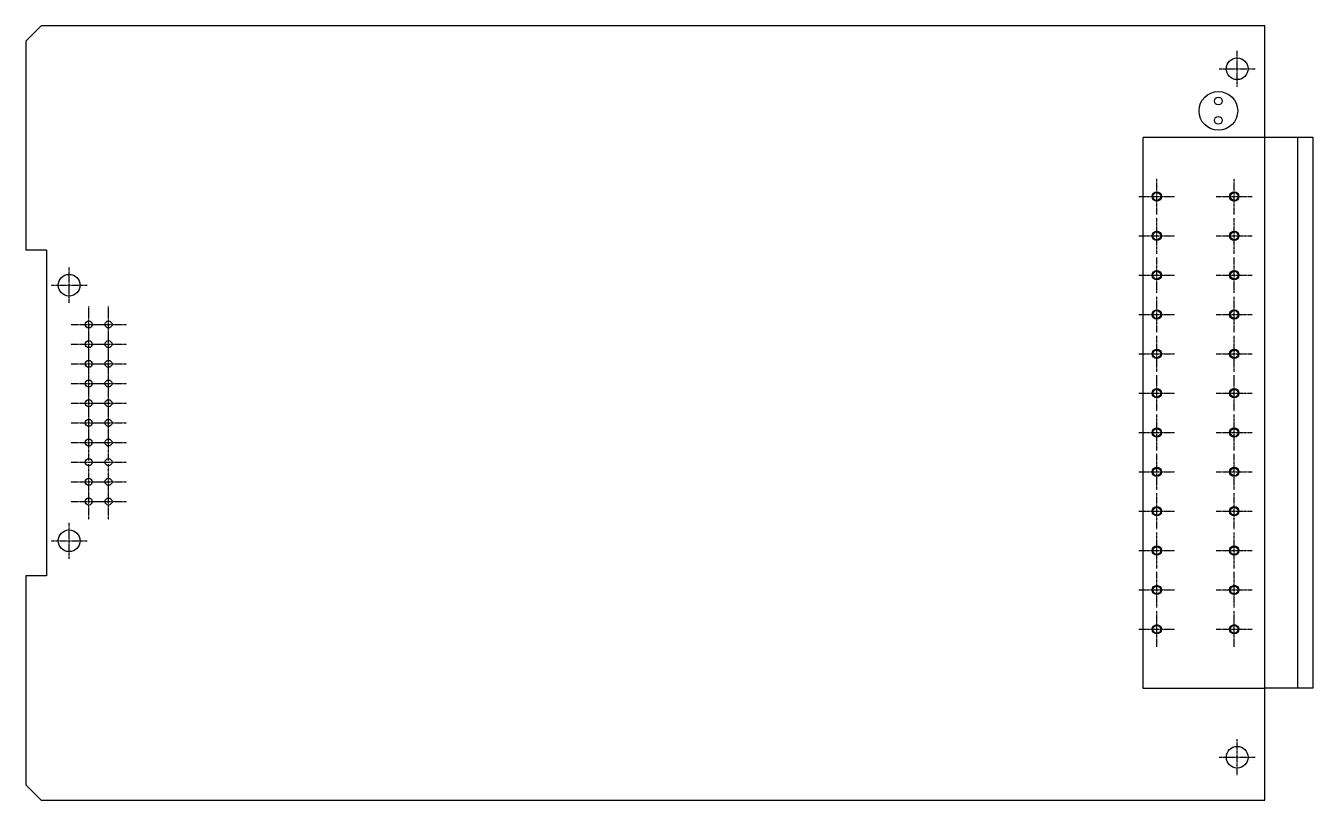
# Model space of a CAD drawing. Header units: millimetres. Extents: x -3117 to 3428, y -2025 to 1912.
import ezdxf

# ---------------------------------------------------------------- set-up
doc = ezdxf.new("R2010")
doc.units = ezdxf.units.MM
doc.header["$LTSCALE"] = 30.734
doc.linetypes.add('CENTER', pattern=[0.6, 0.375, -0.075, 0.075, -0.075])
doc.layers.get('0').update_dxf_attribs({"linetype": 'CONTINUOUS'})

msp = doc.modelspace()

# ---------------------------------------------------------------- linework, layer by layer
at = {"color": 7, "linetype": 'Continuous'}
for p, q in [((-3038.7, 1912.4), (-3117.4, 1833.7)), ((3181.8, 1912.4), (-3038.7, 1912.4)), ((3181.8, -2024.6), (3181.8, 1912.4)), ((-3117.4, 1833.7), (-3117.4, 771.4)), ((3349.3, -1455.6), (3349.3, 1344.4)), ((3428, -1455.6), (3428, 1344.4)), ((-3011.1, 771.4), (-3117.4, 771.4)), ((-3011.1, 771.4), (-3011.1, -883.7)), ((-3117.4, -883.7), (-3117.4, -1945.9)), ((-3011.1, -883.7), (-3117.4, -883.7)), ((-3117.4, -1945.9), (-3038.7, -2024.6)), ((-3038.7, -2024.6), (3181.8, -2024.6))]:
    msp.add_line(p, q, dxfattribs=at)
at = {"color": 1, "linetype": 'CENTER', "ltscale": 0.1}
for p, q in [((3041.3, 1602.2), (3041.3, 1785.6)), ((2949.6, 1693.9), (3132.9, 1693.9)), ((2632.7, 952.7), (2632.7, 1136.1)), ((3026.4, 952.7), (3026.4, 1136.1)), ((2541.1, 1044.4), (2724.4, 1044.4)), ((2934.8, 1044.4), (3118.1, 1044.4)), ((2632.7, 752.7), (2632.7, 936.1)), ((3026.4, 752.7), (3026.4, 936.1)), ((2541.1, 844.4), (2724.4, 844.4)), ((2934.8, 844.4), (3118.1, 844.4)), ((2632.7, 552.7), (2632.7, 736.1)), ((3026.4, 552.7), (3026.4, 736.1)), ((-2896.9, 501.8), (-2896.9, 685.2)), ((-2988.6, 593.5), (-2805.2, 593.5)), ((2541.1, 644.4), (2724.4, 644.4)), ((2934.8, 644.4), (3118.1, 644.4)), ((2632.7, 352.7), (2632.7, 536.1)), ((3026.4, 352.7), (3026.4, 536.1)), ((-2796.9, 302.2), (-2796.9, 485.6)), ((-2696.9, 302.2), (-2696.9, 485.6)), ((-2888.6, 393.9), (-2705.2, 393.9)), ((-2788.6, 393.9), (-2605.2, 393.9)), ((2541.1, 444.4), (2724.4, 444.4)), ((2934.8, 444.4), (3118.1, 444.4)), ((-2796.9, 202.2), (-2796.9, 385.6)), ((-2696.9, 202.2), (-2696.9, 385.6)), ((2632.7, 152.7), (2632.7, 336.1)), ((3026.4, 152.7), (3026.4, 336.1)), ((-2888.6, 293.9), (-2705.2, 293.9)), ((-2796.9, 102.2), (-2796.9, 285.6)), ((-2788.6, 293.9), (-2605.2, 293.9)), ((-2696.9, 102.2), (-2696.9, 285.6)), ((2541.1, 244.4), (2724.4, 244.4)), ((2934.8, 244.4), (3118.1, 244.4)), ((-2888.6, 193.9), (-2705.2, 193.9)), ((-2796.9, 2.2), (-2796.9, 185.6)), ((-2788.6, 193.9), (-2605.2, 193.9)), ((-2696.9, 2.2), (-2696.9, 185.6)), ((2632.7, -47.3), (2632.7, 136.1)), ((3026.4, -47.3), (3026.4, 136.1)), ((-2888.6, 93.9), (-2705.2, 93.9)), ((-2796.9, -97.8), (-2796.9, 85.6)), ((-2788.6, 93.9), (-2605.2, 93.9)), ((-2696.9, -97.8), (-2696.9, 85.6)), ((2541.1, 44.4), (2724.4, 44.4)), ((2934.8, 44.4), (3118.1, 44.4)), ((-2888.6, -6.1), (-2705.2, -6.1)), ((-2796.9, -197.8), (-2796.9, -14.4)), ((-2788.6, -6.1), (-2605.2, -6.1)), ((-2696.9, -197.8), (-2696.9, -14.4)), ((2632.7, -247.3), (2632.7, -63.9)), ((3026.4, -247.3), (3026.4, -63.9)), ((-2888.6, -106.1), (-2705.2, -106.1)), ((-2796.9, -297.8), (-2796.9, -114.4)), ((-2788.6, -106.1), (-2605.2, -106.1)), ((-2696.9, -297.8), (-2696.9, -114.4)), ((2541.1, -155.6), (2724.4, -155.6)), ((2934.8, -155.6), (3118.1, -155.6)), ((-2888.6, -206.1), (-2705.2, -206.1)), ((-2788.6, -206.1), (-2605.2, -206.1)), ((-2888.6, -306.1), (-2705.2, -306.1)), ((-2796.9, -497.8), (-2796.9, -314.4)), ((-2788.6, -306.1), (-2605.2, -306.1)), ((-2696.9, -497.8), (-2696.9, -314.4)), ((2632.7, -447.3), (2632.7, -263.9)), ((3026.4, -447.3), (3026.4, -263.9)), ((2541.1, -355.6), (2724.4, -355.6)), ((2934.8, -355.6), (3118.1, -355.6)), ((-2888.6, -406.1), (-2705.2, -406.1)), ((-2796.9, -597.8), (-2796.9, -414.4)), ((-2788.6, -406.1), (-2605.2, -406.1)), ((-2696.9, -597.8), (-2696.9, -414.4)), ((-2888.6, -506.1), (-2705.2, -506.1)), ((-2788.6, -506.1), (-2605.2, -506.1)), ((2632.7, -647.3), (2632.7, -463.9)), ((3026.4, -647.3), (3026.4, -463.9)), ((2541.1, -555.6), (2724.4, -555.6)), ((2934.8, -555.6), (3118.1, -555.6)), ((-2896.9, -797.4), (-2896.9, -614)), ((-2988.6, -705.7), (-2805.2, -705.7)), ((2632.7, -847.3), (2632.7, -663.9)), ((3026.4, -847.3), (3026.4, -663.9)), ((2541.1, -755.6), (2724.4, -755.6)), ((2934.8, -755.6), (3118.1, -755.6)), ((2632.7, -1047.3), (2632.7, -863.9)), ((3026.4, -1047.3), (3026.4, -863.9)), ((2541.1, -955.6), (2724.4, -955.6)), ((2934.8, -955.6), (3118.1, -955.6)), ((2632.7, -1247.3), (2632.7, -1063.9)), ((3026.4, -1247.3), (3026.4, -1063.9)), ((2541.1, -1155.6), (2724.4, -1155.6)), ((2934.8, -1155.6), (3118.1, -1155.6)), ((3041.3, -1897.8), (3041.3, -1714.4)), ((2949.6, -1806.1), (3132.9, -1806.1))]:
    msp.add_line(p, q, dxfattribs=at)
at = {"color": 6, "linetype": 'CENTER', "ltscale": 0.2}
for p, q in [((3181.8, 1344.4), (2561.9, 1344.4)), ((2561.9, 1344.4), (2561.9, -1455.6)), ((2561.9, -1455.6), (3181.8, -1455.6))]:
    msp.add_line(p, q, dxfattribs=at)
for p, q in [((3428, 1344.4), (3181.8, 1344.4)), ((3428, -1455.6), (3181.8, -1455.6))]:
    msp.add_line(p, q)
at = {"color": 7, "linetype": 'Continuous'}
for centre, radius in [((3041.3, 1693.9), 55.1), ((2632.7, 1044.4), 23.6), ((2632.7, 1044.4), 19.7), ((3026.4, 1044.4), 23.6), ((3026.4, 1044.4), 19.7), ((2632.7, 844.4), 23.6), ((2632.7, 844.4), 19.7), ((3026.4, 844.4), 23.6), ((3026.4, 844.4), 19.7), ((2632.7, 644.4), 23.6), ((2632.7, 644.4), 19.7), ((3026.4, 644.4), 23.6), ((3026.4, 644.4), 19.7), ((-2896.9, 593.5), 55.1), ((2632.7, 444.4), 23.6), ((2632.7, 444.4), 19.7), ((3026.4, 444.4), 23.6), ((3026.4, 444.4), 19.7), ((-2796.9, 393.9), 17.7), ((-2696.9, 393.9), 17.7), ((-2796.9, 293.9), 17.7), ((-2696.9, 293.9), 17.7), ((2632.7, 244.4), 23.6), ((2632.7, 244.4), 19.7), ((3026.4, 244.4), 23.6), ((3026.4, 244.4), 19.7), ((-2796.9, 193.9), 17.7), ((-2696.9, 193.9), 17.7), ((-2796.9, 93.9), 17.7), ((-2696.9, 93.9), 17.7), ((2632.7, 44.4), 23.6), ((3026.4, 44.4), 23.6), ((-2796.9, -6.1), 17.7), ((-2696.9, -6.1), 17.7), ((2632.7, 44.4), 19.7), ((3026.4, 44.4), 19.7), ((-2796.9, -106.1), 17.7), ((-2696.9, -106.1), 17.7), ((-2796.9, -206.1), 17.7), ((-2696.9, -206.1), 17.7), ((2632.7, -155.6), 23.6), ((2632.7, -155.6), 19.7), ((3026.4, -155.6), 23.6), ((3026.4, -155.6), 19.7), ((-2796.9, -306.1), 17.7), ((-2696.9, -306.1), 17.7), ((-2796.9, -406.1), 17.7), ((-2696.9, -406.1), 17.7), ((2632.7, -355.6), 23.6), ((2632.7, -355.6), 19.7), ((3026.4, -355.6), 23.6), ((3026.4, -355.6), 19.7), ((-2796.9, -506.1), 17.7), ((-2696.9, -506.1), 17.7), ((2632.7, -555.6), 23.6), ((2632.7, -555.6), 19.7), ((3026.4, -555.6), 23.6), ((3026.4, -555.6), 19.7), ((-2896.9, -705.7), 55.1), ((2632.7, -755.6), 23.6), ((2632.7, -755.6), 19.7), ((3026.4, -755.6), 23.6), ((3026.4, -755.6), 19.7), ((2632.7, -955.6), 23.6), ((2632.7, -955.6), 19.7), ((3026.4, -955.6), 23.6), ((3026.4, -955.6), 19.7), ((2632.7, -1155.6), 23.6), ((2632.7, -1155.6), 19.7), ((3026.4, -1155.6), 23.6), ((3026.4, -1155.6), 19.7), ((3041.3, -1806.1), 55.1)]:
    msp.add_circle(centre, radius, dxfattribs=at)
for centre, radius in [((2945.6, 1479.8), 98.4), ((2945.6, 1529.8), 19.7), ((2945.6, 1431.8), 19.7)]:
    msp.add_circle(centre, radius)

doc.saveas('drawing.dxf')
